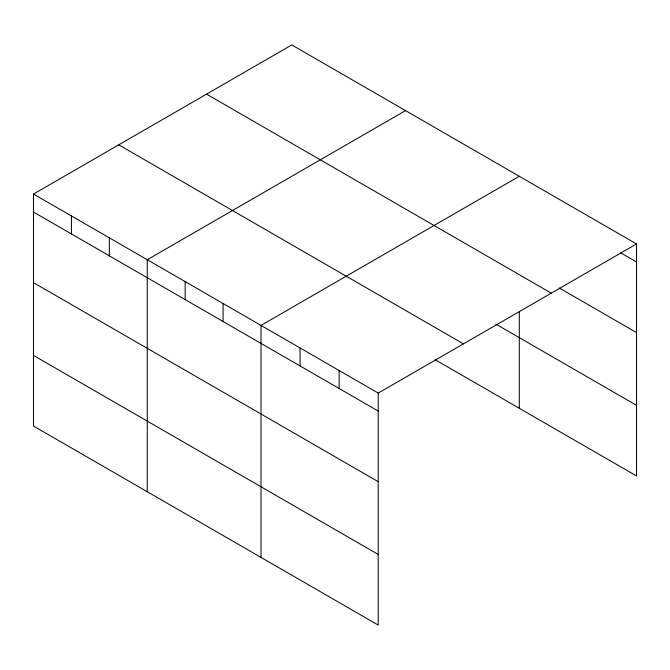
<?xml version="1.0" encoding="UTF-8"?>
<svg xmlns="http://www.w3.org/2000/svg" width="670" height="670" viewBox="0 0 670 670"><rect width="100%" height="100%" fill="white"/><g stroke="black" fill="none" stroke-linecap="round" stroke-linejoin="round"><path stroke-width="1" d="M33.5 194.049L378.215 393.072L378.215 625.068L33.5 426.053L33.5 194.049L291.785 44.932L636.5 243.947L636.5 475.951L435.332 359.807M405.543 110.609L147.258 259.726L147.258 491.73M519.3 176.277L261.007 325.402L261.007 557.406M378.215 393.072L636.5 243.947M620.52 252.716L636.5 261.937M559.257 287.966L636.5 332.563M206.553 94.143L551.268 293.159M495.825 324.104L636.5 405.325M118.732 144.837L463.447 343.861M33.5 212.047L378.215 411.062M33.5 282.665L378.215 481.68M33.5 355.427L378.215 554.45M519.3 311.676L519.3 408.281M339.146 370.51L339.146 388.508M300.076 347.956L300.076 365.954M223.093 303.51L223.093 321.5M185.171 281.618L185.171 299.607M109.336 237.833L109.336 255.831M71.422 215.941L71.422 233.939"/></g></svg>
